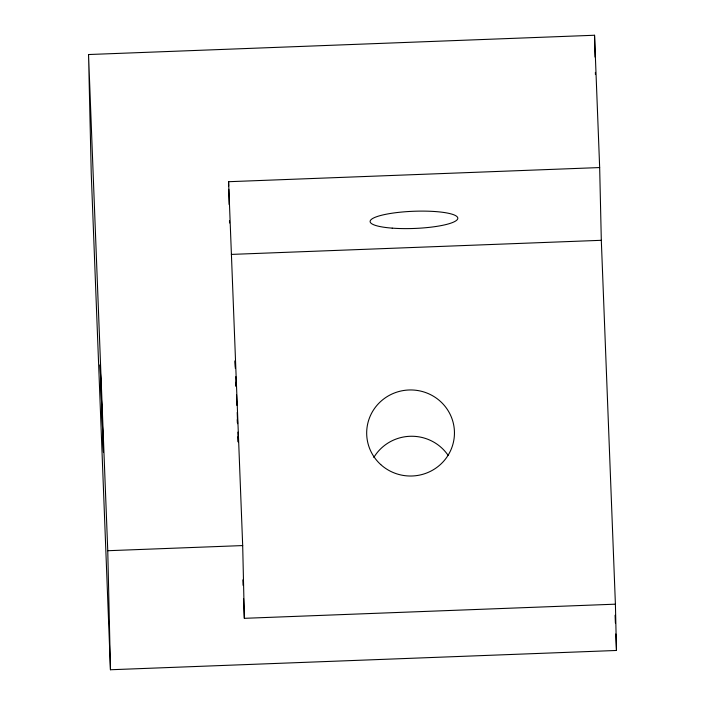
<?xml version="1.0" encoding="UTF-8"?>
<svg xmlns="http://www.w3.org/2000/svg" width="705" height="705" viewBox="0 0 705 705"><rect width="100%" height="100%" fill="white"/><g stroke="black" fill="none" stroke-linecap="round" stroke-linejoin="round"><path stroke-width="1.06" d="M88.539 54.532L594.544 35.25L599.664 167.561L601.312 240.308L615.403 604.176L616.461 650.468L110.456 669.75L91.245 173.571L88.539 54.532L107.759 550.72L110.456 669.75M228.702 186.049L228.596 181.705L599.664 167.561M231.346 254.408L601.312 240.308M107.759 550.72L242.687 545.573L228.596 181.705M243.577 598.527L244.344 618.32L615.403 604.176M235.126 360.458L235.426 366.997M238.149 441.991L237.92 436.73M615.095 615.262L615.394 622.964M615.817 633.962L616.461 650.468M235.823 376.646L236.21 386.217M237.232 419.66L237.365 422.912M242.855 579.845L243.066 585.335M236.545 394.879L236.942 405.269M237.215 412.434L237.629 423.696M236.536 401.691L236.66 404.811M237.938 432.112L238.264 441.727M235.814 382.233L235.963 386.34M235.329 368.415L235.109 361.401M594.544 35.25L595.038 57.087M595.381 72.377L595.434 74.563M242.687 545.573L244.344 618.32M228.773 189.31L229.116 204.503M229.486 220.788L229.539 222.965M373.826 457.448A43.886 43.031 -1.3 0 1 448.204 455.483M100.154 364.855L103.468 452.381L100.154 364.855M392.2 228.138A43.886 8.601 -2.2 0 0 457.809 218.189A43.886 8.601 -2.2 0 0 391.865 213.245A43.886 8.601 -2.2 0 0 392.2 228.138M380.735 464.577A43.886 43.031 -1.3 0 0 453.359 442.511A43.886 43.031 -1.3 0 0 397.611 391.883A43.886 43.031 -1.3 0 0 380.735 464.577"/></g></svg>
